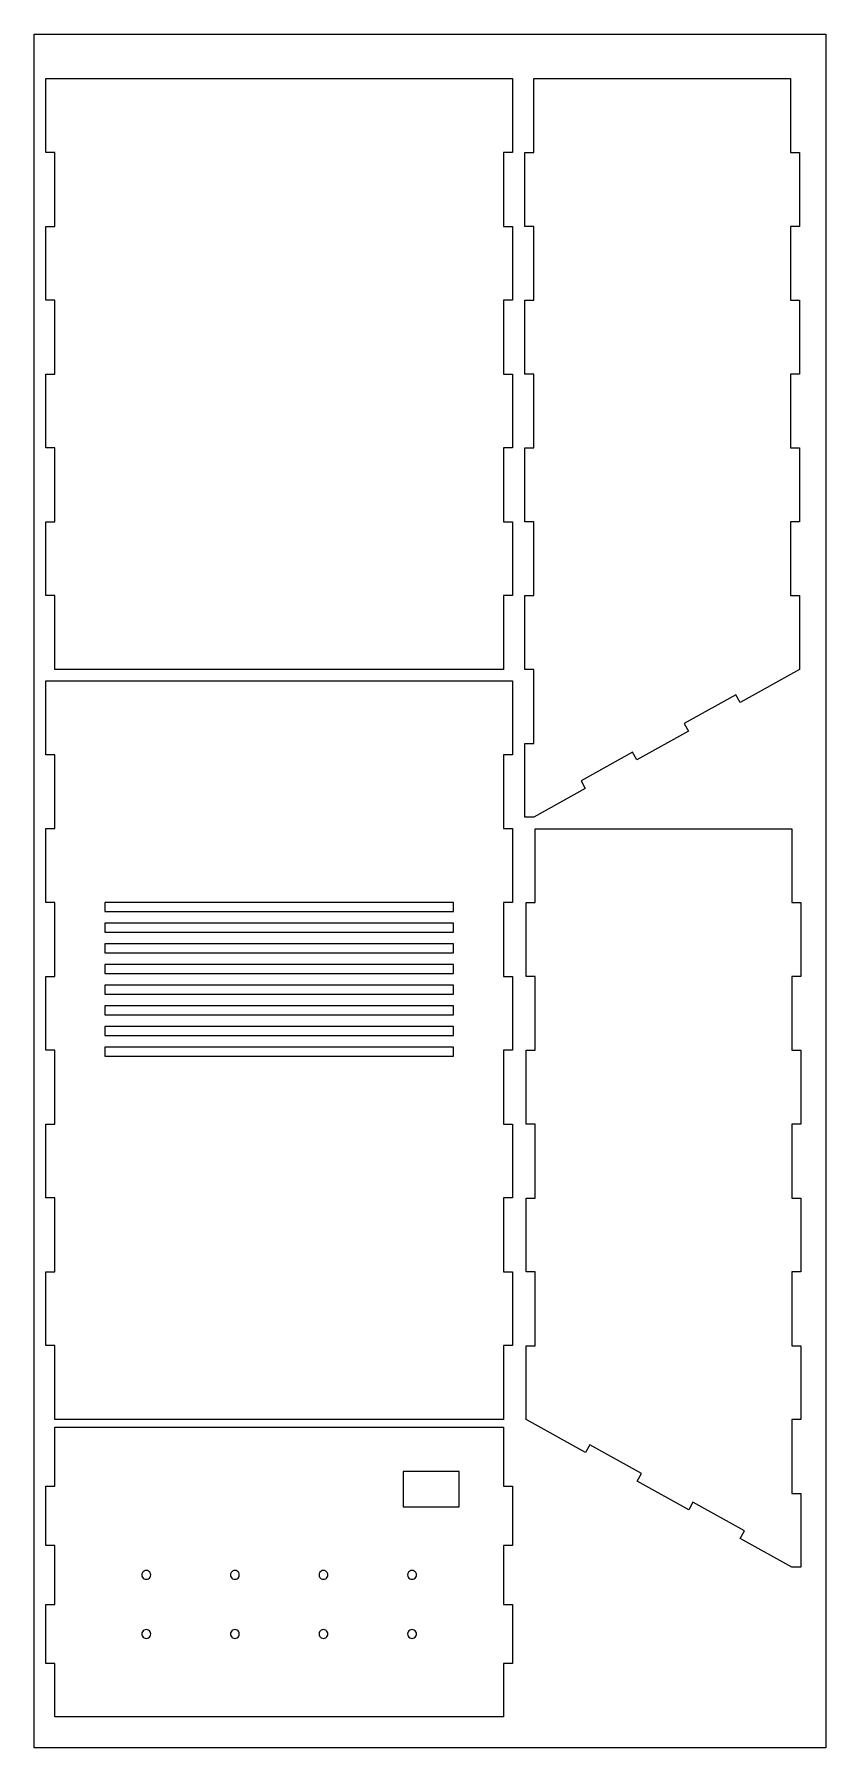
# Model space of a CAD drawing. Extents: x -216 to 52, y -142 to 438.
import ezdxf

# ---------------------------------------------------------------- set-up
doc = ezdxf.new("R2010")
doc.units = 0

msp = doc.modelspace()

# ---------------------------------------------------------------- linework, layer by layer
at = {"layer": 'Calque 1', "color": 4}
for p, q in [((-215.634533, -142.453556), (-215.634533, 437.546407)), ((-215.634533, 437.546407), (52.365467, 437.546407)), ((52.365467, 437.546407), (52.365467, -142.453556)), ((-211.705492, 397.519701), (-211.705492, 422.519699)), ((-211.705492, 422.519699), (-53.705495, 422.519699)), ((-53.705495, 422.519699), (-53.705495, 397.519701)), ((-46.530195, 397.519701), (-46.530195, 422.519699)), ((-46.530195, 422.519699), (40.469806, 422.519699)), ((40.469806, 422.519699), (40.469806, 397.519701)), ((-208.705492, 397.519701), (-211.705492, 397.519701)), ((-208.705492, 372.519703), (-208.705492, 397.519701)), ((-53.705495, 397.519701), (-56.705494, 397.519701)), ((-56.705494, 397.519701), (-56.705494, 372.519703)), ((-49.530195, 372.519703), (-49.530195, 397.519701)), ((-49.530195, 397.519701), (-46.530195, 397.519701)), ((40.469806, 397.519701), (43.469806, 397.519701)), ((43.469806, 397.519701), (43.469806, 372.519703)), ((-211.705492, 347.519705), (-211.705492, 372.519703)), ((-211.705492, 372.519703), (-208.705492, 372.519703)), ((-56.705494, 372.519703), (-53.705495, 372.519703)), ((-53.705495, 372.519703), (-53.705495, 347.519705)), ((-46.530195, 372.519703), (-49.530195, 372.519703)), ((-46.530195, 347.519705), (-46.530195, 372.519703)), ((43.469806, 372.519703), (40.469806, 372.519703)), ((40.469806, 372.519703), (40.469806, 347.519705)), ((-208.705492, 347.519705), (-211.705492, 347.519705)), ((-208.705492, 322.519706), (-208.705492, 347.519705)), ((-53.705495, 347.519705), (-56.705494, 347.519705)), ((-56.705494, 347.519705), (-56.705494, 322.519706)), ((-49.530195, 322.519706), (-49.530195, 347.519705)), ((-49.530195, 347.519705), (-46.530195, 347.519705)), ((40.469806, 347.519705), (43.469806, 347.519705)), ((43.469806, 347.519705), (43.469806, 322.519706)), ((-211.705492, 297.519708), (-211.705492, 322.519706)), ((-211.705492, 322.519706), (-208.705492, 322.519706)), ((-56.705494, 322.519706), (-53.705495, 322.519706)), ((-53.705495, 322.519706), (-53.705495, 297.519708)), ((-46.530195, 322.519706), (-49.530195, 322.519706)), ((-46.530195, 297.519708), (-46.530195, 322.519706)), ((43.469806, 322.519706), (40.469806, 322.519706)), ((40.469806, 322.519706), (40.469806, 297.519708)), ((-208.705492, 297.519708), (-211.705492, 297.519708)), ((-208.705492, 272.51971), (-208.705492, 297.519708)), ((-53.705495, 297.519708), (-56.705494, 297.519708)), ((-56.705494, 297.519708), (-56.705494, 272.51971)), ((-49.530195, 272.51971), (-49.530195, 297.519708)), ((-49.530195, 297.519708), (-46.530195, 297.519708)), ((40.469806, 297.519708), (43.469806, 297.519708)), ((43.469806, 297.519708), (43.469806, 272.51971)), ((-211.705492, 247.519713), (-211.705492, 272.51971)), ((-211.705492, 272.51971), (-208.705492, 272.51971)), ((-56.705494, 272.51971), (-53.705495, 272.51971)), ((-53.705495, 272.51971), (-53.705495, 247.519713)), ((-46.530195, 272.51971), (-49.530195, 272.51971)), ((-46.530195, 247.519713), (-46.530195, 272.51971)), ((43.469806, 272.51971), (40.469806, 272.51971)), ((40.469806, 272.51971), (40.469806, 247.519713)), ((-208.705492, 247.519713), (-211.705492, 247.519713)), ((-208.705492, 222.519715), (-208.705492, 247.519713)), ((-53.705495, 247.519713), (-56.705494, 247.519713)), ((-56.705494, 247.519713), (-56.705494, 222.519715)), ((-49.530195, 222.519715), (-49.530195, 247.519713)), ((-49.530195, 247.519713), (-46.530195, 247.519713)), ((40.469806, 247.519713), (43.469806, 247.519713)), ((43.469806, 247.519713), (43.469806, 222.519715)), ((-56.705494, 222.519715), (-208.705492, 222.519715)), ((-46.530195, 222.519715), (-49.530195, 222.519715)), ((-46.530195, 197.519717), (-46.530195, 222.519715)), ((43.469806, 222.519715), (23.402386, 211.371147)), ((-211.705492, 193.649249), (-211.705492, 218.649247)), ((-211.705492, 218.649247), (-53.705495, 218.649247)), ((-53.705495, 218.649247), (-53.705495, 193.649249)), ((21.945456, 213.993616), (4.462317, 204.280757)), ((23.402386, 211.371147), (21.945456, 213.993616)), ((4.462317, 204.280757), (5.919247, 201.658289)), ((-49.530195, 172.51972), (-49.530195, 197.519717)), ((-49.530195, 197.519717), (-46.530195, 197.519717)), ((5.919247, 201.658289), (-11.563903, 191.945428)), ((-208.705492, 193.649249), (-211.705492, 193.649249)), ((-208.705492, 168.649251), (-208.705492, 193.649249)), ((-53.705495, 193.649249), (-56.705494, 193.649249)), ((-56.705494, 193.649249), (-56.705494, 168.649251)), ((-13.020833, 194.567899), (-30.503975, 184.855049)), ((-11.563903, 191.945428), (-13.020833, 194.567899)), ((-29.047045, 182.232569), (-46.530195, 172.51972)), ((-30.503975, 184.855049), (-29.047045, 182.232569)), ((-211.705492, 143.649261), (-211.705492, 168.649251)), ((-211.705492, 168.649251), (-208.705492, 168.649251)), ((-56.705494, 168.649251), (-53.705495, 168.649251)), ((-53.705495, 168.649251), (-53.705495, 143.649261)), ((-46.530195, 172.51972), (-49.530195, 172.51972)), ((-46.075603, 143.613334), (-46.075603, 168.613329)), ((-46.075603, 168.613329), (40.924395, 168.613329)), ((40.924395, 168.613329), (40.924395, 143.613334)), ((-208.705492, 143.649261), (-211.705492, 143.649261)), ((-208.705492, 118.649255), (-208.705492, 143.649261)), ((-191.705492, 143.649261), (-191.705492, 140.649239)), ((-73.705494, 143.649261), (-191.705492, 143.649261)), ((-191.705492, 140.649239), (-73.705494, 140.649239)), ((-73.705494, 140.649239), (-73.705494, 143.649261)), ((-53.705495, 143.649261), (-56.705494, 143.649261)), ((-56.705494, 143.649261), (-56.705494, 118.649255)), ((-49.075602, 118.613328), (-49.075602, 143.613334)), ((-49.075602, 143.613334), (-46.075603, 143.613334)), ((40.924395, 143.613334), (43.924398, 143.613334)), ((43.924398, 143.613334), (43.924398, 118.613328)), ((-73.705494, 136.649247), (-191.705492, 136.649247)), ((-191.705492, 136.649247), (-191.705492, 133.649253)), ((-191.705492, 133.649253), (-73.705494, 133.649253)), ((-73.705494, 133.649253), (-73.705494, 136.649247)), ((-73.705494, 129.649261), (-191.705492, 129.649261)), ((-191.705492, 129.649261), (-191.705492, 126.649267)), ((-73.705494, 126.649267), (-73.705494, 129.649261)), ((-191.705492, 126.649267), (-73.705494, 126.649267)), ((-73.705494, 122.649247), (-191.705492, 122.649247)), ((-191.705492, 122.649247), (-191.705492, 119.649253)), ((-73.705494, 119.649253), (-73.705494, 122.649247)), ((-211.705492, 93.649248), (-211.705492, 118.649255)), ((-211.705492, 118.649255), (-208.705492, 118.649255)), ((-191.705492, 119.649253), (-73.705494, 119.649253)), ((-56.705494, 118.649255), (-53.705495, 118.649255)), ((-53.705495, 118.649255), (-53.705495, 93.649248)), ((-46.075603, 118.613328), (-49.075602, 118.613328)), ((-46.075603, 93.61335), (-46.075603, 118.613328)), ((43.924398, 118.613328), (40.924395, 118.613328)), ((40.924395, 118.613328), (40.924395, 93.61335)), ((-73.705494, 115.649261), (-191.705492, 115.649261)), ((-191.705492, 115.649261), (-191.705492, 112.649267)), ((-191.705492, 112.649267), (-73.705494, 112.649267)), ((-73.705494, 112.649267), (-73.705494, 115.649261)), ((-191.705492, 108.649246), (-191.705492, 105.649252)), ((-73.705494, 108.649246), (-191.705492, 108.649246)), ((-191.705492, 105.649252), (-73.705494, 105.649252)), ((-73.705494, 105.649252), (-73.705494, 108.649246)), ((-191.705492, 101.64926), (-191.705492, 98.649266)), ((-73.705494, 101.64926), (-191.705492, 101.64926)), ((-191.705492, 98.649266), (-73.705494, 98.649266)), ((-73.705494, 98.649266), (-73.705494, 101.64926)), ((-208.705492, 93.649248), (-211.705492, 93.649248)), ((-208.705492, 68.64927), (-208.705492, 93.649248)), ((-73.705494, 94.649246), (-191.705492, 94.649246)), ((-191.705492, 94.649246), (-191.705492, 91.649252)), ((-73.705494, 91.649252), (-73.705494, 94.649246)), ((-53.705495, 93.649248), (-56.705494, 93.649248)), ((-56.705494, 93.649248), (-56.705494, 68.64927)), ((-49.075602, 68.613343), (-49.075602, 93.61335)), ((-49.075602, 93.61335), (-46.075603, 93.61335)), ((40.924395, 93.61335), (43.924398, 93.61335)), ((43.924398, 93.61335), (43.924398, 68.613343)), ((-191.705492, 91.649252), (-73.705494, 91.649252)), ((-211.705492, 43.649264), (-211.705492, 68.64927)), ((-211.705492, 68.64927), (-208.705492, 68.64927)), ((-56.705494, 68.64927), (-53.705495, 68.64927)), ((-53.705495, 68.64927), (-53.705495, 43.649264)), ((-46.075603, 68.613343), (-49.075602, 68.613343)), ((-46.075603, 43.613337), (-46.075603, 68.613343)), ((43.924398, 68.613343), (40.924395, 68.613343)), ((40.924395, 68.613343), (40.924395, 43.613337)), ((-208.705492, 43.649264), (-211.705492, 43.649264)), ((-208.705492, 18.649257), (-208.705492, 43.649264)), ((-53.705495, 43.649264), (-56.705494, 43.649264)), ((-56.705494, 43.649264), (-56.705494, 18.649257)), ((-49.075602, 18.61333), (-49.075602, 43.613337)), ((-49.075602, 43.613337), (-46.075603, 43.613337)), ((40.924395, 43.613337), (43.924398, 43.613337)), ((43.924398, 43.613337), (43.924398, 18.61333)), ((-211.705492, -6.350732), (-211.705492, 18.649257)), ((-211.705492, 18.649257), (-208.705492, 18.649257)), ((-56.705494, 18.649257), (-53.705495, 18.649257)), ((-53.705495, 18.649257), (-53.705495, -6.350732)), ((-46.075603, 18.61333), (-49.075602, 18.61333)), ((-46.075603, -6.386659), (-46.075603, 18.61333)), ((43.924398, 18.61333), (40.924395, 18.61333)), ((40.924395, 18.61333), (40.924395, -6.386659)), ((-208.705492, -6.350732), (-211.705492, -6.350732)), ((-208.705492, -31.350739), (-208.705492, -6.350732)), ((-53.705495, -6.350732), (-56.705494, -6.350732)), ((-56.705494, -6.350732), (-56.705494, -31.350739)), ((-49.075602, -31.386666), (-49.075602, -6.386659)), ((-49.075602, -6.386659), (-46.075603, -6.386659)), ((40.924395, -6.386659), (43.924398, -6.386659)), ((43.924398, -6.386659), (43.924398, -31.386666)), ((-56.705494, -31.350739), (-208.705492, -31.350739)), ((-208.705492, -53.944265), (-208.705492, -33.944276)), ((-208.705492, -33.944276), (-56.705494, -33.944276)), ((-56.705494, -33.944276), (-56.705494, -53.944265)), ((-29.008183, -42.535234), (-49.075602, -31.386666)), ((43.924398, -31.386666), (40.924395, -31.386666)), ((40.924395, -31.386666), (40.924395, -56.386672)), ((-27.551253, -39.91274), (-29.008183, -42.535234)), ((-10.068114, -49.625616), (-27.551253, -39.91274)), ((-90.705494, -48.944275), (-90.705494, -60.944279)), ((-71.705493, -48.944275), (-90.705494, -48.944275)), ((-71.705493, -60.944279), (-71.705493, -48.944275)), ((-11.525044, -52.248081), (-10.068114, -49.625616)), ((-211.705492, -73.944281), (-211.705492, -53.944265)), ((-211.705492, -53.944265), (-208.705492, -53.944265)), ((-56.705494, -53.944265), (-53.705495, -53.944265)), ((-53.705495, -53.944265), (-53.705495, -73.944281)), ((5.958106, -61.960928), (-11.525044, -52.248081)), ((40.924395, -56.386672), (43.924398, -56.386672)), ((43.924398, -56.386672), (43.924398, -81.38665)), ((-90.705494, -60.944279), (-71.705493, -60.944279)), ((7.415036, -59.338463), (5.958106, -61.960928)), ((24.898178, -69.051338), (7.415036, -59.338463)), ((23.441248, -71.673803), (24.898178, -69.051338)), ((-208.705492, -73.944281), (-211.705492, -73.944281)), ((-208.705492, -93.944269), (-208.705492, -73.944281)), ((-53.705495, -73.944281), (-56.705494, -73.944281)), ((-56.705494, -73.944281), (-56.705494, -93.944269)), ((40.924395, -81.38665), (23.441248, -71.673803)), ((-179.154382, -83.556036), (-179.205492, -83.944261)), ((-179.205492, -83.944261), (-179.154382, -84.332514)), ((-179.00453, -83.194284), (-179.154382, -83.556036)), ((-179.154382, -84.332514), (-179.00453, -84.694267)), ((-178.766151, -82.883614), (-179.00453, -83.194284)), ((-179.00453, -84.694267), (-178.766151, -85.004937)), ((-178.455492, -82.64522), (-178.766151, -82.883614)), ((-178.766151, -85.004937), (-178.455492, -85.243302)), ((-178.09372, -82.495389), (-178.455492, -82.64522)), ((-178.455492, -85.243302), (-178.09372, -85.393162)), ((-177.705492, -82.444278), (-178.09372, -82.495389)), ((-178.09372, -85.393162), (-177.705492, -85.444272)), ((-177.317265, -82.495389), (-177.705492, -82.444278)), ((-177.705492, -85.444272), (-177.317265, -85.393162)), ((-176.955492, -82.64522), (-177.317265, -82.495389)), ((-177.317265, -85.393162), (-176.955492, -85.243302)), ((-176.644833, -82.883614), (-176.955492, -82.64522)), ((-176.955492, -85.243302), (-176.644833, -85.004937)), ((-176.406454, -83.194284), (-176.644833, -82.883614)), ((-176.644833, -85.004937), (-176.406454, -84.694267)), ((-176.256603, -83.556036), (-176.406454, -83.194284)), ((-176.406454, -84.694267), (-176.256603, -84.332514)), ((-176.205492, -83.944261), (-176.256603, -83.556036)), ((-176.256603, -84.332514), (-176.205492, -83.944261)), ((-149.15438, -83.556036), (-149.20549, -83.944261)), ((-149.20549, -83.944261), (-149.15438, -84.332514)), ((-149.004528, -83.194284), (-149.15438, -83.556036)), ((-149.15438, -84.332514), (-149.004528, -84.694267)), ((-148.766152, -82.883614), (-149.004528, -83.194284)), ((-149.004528, -84.694267), (-148.766152, -85.004937)), ((-148.45549, -82.64522), (-148.766152, -82.883614)), ((-148.766152, -85.004937), (-148.45549, -85.243302)), ((-148.093718, -82.495389), (-148.45549, -82.64522)), ((-148.45549, -85.243302), (-148.093718, -85.393162)), ((-147.70549, -82.444278), (-148.093718, -82.495389)), ((-148.093718, -85.393162), (-147.70549, -85.444272)), ((-147.317262, -82.495389), (-147.70549, -82.444278)), ((-147.70549, -85.444272), (-147.317262, -85.393162)), ((-146.95549, -82.64522), (-147.317262, -82.495389)), ((-147.317262, -85.393162), (-146.95549, -85.243302)), ((-146.644831, -82.883614), (-146.95549, -82.64522)), ((-146.95549, -85.243302), (-146.644831, -85.004937)), ((-146.406452, -83.194284), (-146.644831, -82.883614)), ((-146.644831, -85.004937), (-146.406452, -84.694267)), ((-146.256601, -83.556036), (-146.406452, -83.194284)), ((-146.406452, -84.694267), (-146.256601, -84.332514)), ((-146.205493, -83.944261), (-146.256601, -83.556036)), ((-146.256601, -84.332514), (-146.205493, -83.944261)), ((-119.154383, -83.556036), (-119.205485, -83.944261)), ((-119.205485, -83.944261), (-119.154383, -84.332514)), ((-119.004523, -83.194284), (-119.154383, -83.556036)), ((-119.154383, -84.332514), (-119.004523, -84.694267)), ((-118.766155, -82.883614), (-119.004523, -83.194284)), ((-119.004523, -84.694267), (-118.766155, -85.004937)), ((-118.455494, -82.64522), (-118.766155, -82.883614)), ((-118.766155, -85.004937), (-118.455494, -85.243302)), ((-118.093724, -82.495389), (-118.455494, -82.64522)), ((-118.455494, -85.243302), (-118.093724, -85.393162)), ((-117.705494, -82.444278), (-118.093724, -82.495389)), ((-118.093724, -85.393162), (-117.705494, -85.444272)), ((-117.317263, -82.495389), (-117.705494, -82.444278)), ((-117.705494, -85.444272), (-117.317263, -85.393162)), ((-116.955494, -82.64522), (-117.317263, -82.495389)), ((-117.317263, -85.393162), (-116.955494, -85.243302)), ((-116.644835, -82.883614), (-116.955494, -82.64522)), ((-116.955494, -85.243302), (-116.644835, -85.004937)), ((-116.406453, -83.194284), (-116.644835, -82.883614)), ((-116.644835, -85.004937), (-116.406453, -84.694267)), ((-116.256604, -83.556036), (-116.406453, -83.194284)), ((-116.406453, -84.694267), (-116.256604, -84.332514)), ((-116.205505, -83.944261), (-116.256604, -83.556036)), ((-116.256604, -84.332514), (-116.205505, -83.944261)), ((-89.154384, -83.556036), (-89.205483, -83.944261)), ((-89.205483, -83.944261), (-89.154384, -84.332514)), ((-89.004524, -83.194284), (-89.154384, -83.556036)), ((-89.154384, -84.332514), (-89.004524, -84.694267)), ((-88.766153, -82.883614), (-89.004524, -83.194284)), ((-89.004524, -84.694267), (-88.766153, -85.004937)), ((-88.455494, -82.64522), (-88.766153, -82.883614)), ((-88.766153, -85.004937), (-88.455494, -85.243302)), ((-88.093725, -82.495389), (-88.455494, -82.64522)), ((-88.455494, -85.243302), (-88.093725, -85.393162)), ((-87.705494, -82.444278), (-88.093725, -82.495389)), ((-88.093725, -85.393162), (-87.705494, -85.444272)), ((-87.317264, -82.495389), (-87.705494, -82.444278)), ((-87.705494, -85.444272), (-87.317264, -85.393162)), ((-86.955495, -82.64522), (-87.317264, -82.495389)), ((-87.317264, -85.393162), (-86.955495, -85.243302)), ((-86.644833, -82.883614), (-86.955495, -82.64522)), ((-86.955495, -85.243302), (-86.644833, -85.004937)), ((-86.406454, -83.194284), (-86.644833, -82.883614)), ((-86.644833, -85.004937), (-86.406454, -84.694267)), ((-86.256605, -83.556036), (-86.406454, -83.194284)), ((-86.406454, -84.694267), (-86.256605, -84.332514)), ((-86.205503, -83.944261), (-86.256605, -83.556036)), ((-86.256605, -84.332514), (-86.205503, -83.944261)), ((43.924398, -81.38665), (40.924395, -81.38665)), ((-211.705492, -113.944258), (-211.705492, -93.944269)), ((-211.705492, -93.944269), (-208.705492, -93.944269)), ((-56.705494, -93.944269), (-53.705495, -93.944269)), ((-53.705495, -93.944269), (-53.705495, -113.944258)), ((-179.154382, -103.556053), (-179.205489, -103.944278)), ((-179.205489, -103.944278), (-179.154382, -104.332502)), ((-179.00453, -103.194272), (-179.154382, -103.556053)), ((-179.154382, -104.332502), (-179.00453, -104.694283)), ((-178.766151, -102.883602), (-179.00453, -103.194272)), ((-178.455492, -102.645237), (-178.766151, -102.883602)), ((-178.09372, -102.495377), (-178.455492, -102.645237)), ((-177.705492, -102.444266), (-178.09372, -102.495377)), ((-177.317262, -102.495377), (-177.705492, -102.444266)), ((-176.955492, -102.645237), (-177.317262, -102.495377)), ((-176.644831, -102.883602), (-176.955492, -102.645237)), ((-176.406454, -103.194272), (-176.644831, -102.883602)), ((-176.256603, -103.556053), (-176.406454, -103.194272)), ((-176.406454, -104.694283), (-176.256603, -104.332502)), ((-176.205492, -103.944278), (-176.256603, -103.556053)), ((-176.256603, -104.332502), (-176.205492, -103.944278)), ((-149.15438, -103.556053), (-149.20549, -103.944278)), ((-149.20549, -103.944278), (-149.15438, -104.332502)), ((-149.004528, -103.194272), (-149.15438, -103.556053)), ((-149.15438, -104.332502), (-149.004528, -104.694283)), ((-148.766152, -102.883602), (-149.004528, -103.194272)), ((-148.45549, -102.645237), (-148.766152, -102.883602)), ((-148.093718, -102.495377), (-148.45549, -102.645237)), ((-147.70549, -102.444266), (-148.093718, -102.495377)), ((-147.317262, -102.495377), (-147.70549, -102.444266)), ((-146.95549, -102.645237), (-147.317262, -102.495377)), ((-146.644831, -102.883602), (-146.95549, -102.645237)), ((-146.406452, -103.194272), (-146.644831, -102.883602)), ((-146.256601, -103.556053), (-146.406452, -103.194272)), ((-146.406452, -104.694283), (-146.256601, -104.332502)), ((-146.205493, -103.944278), (-146.256601, -103.556053)), ((-146.256601, -104.332502), (-146.205493, -103.944278)), ((-119.154383, -103.556053), (-119.205485, -103.944278)), ((-119.205485, -103.944278), (-119.154383, -104.332502)), ((-119.004523, -103.194272), (-119.154383, -103.556053)), ((-119.154383, -104.332502), (-119.004523, -104.694283)), ((-118.766155, -102.883602), (-119.004523, -103.194272)), ((-118.455494, -102.645237), (-118.766155, -102.883602)), ((-118.093724, -102.495377), (-118.455494, -102.645237)), ((-117.705494, -102.444266), (-118.093724, -102.495377)), ((-117.317263, -102.495377), (-117.705494, -102.444266)), ((-116.955494, -102.645237), (-117.317263, -102.495377)), ((-116.644835, -102.883602), (-116.955494, -102.645237)), ((-116.406453, -103.194272), (-116.644835, -102.883602)), ((-116.256604, -103.556053), (-116.406453, -103.194272)), ((-116.406453, -104.694283), (-116.256604, -104.332502)), ((-116.205505, -103.944278), (-116.256604, -103.556053)), ((-116.256604, -104.332502), (-116.205505, -103.944278)), ((-89.154384, -103.556053), (-89.205483, -103.944278)), ((-89.205483, -103.944278), (-89.154384, -104.332502)), ((-89.004524, -103.194272), (-89.154384, -103.556053)), ((-89.154384, -104.332502), (-89.004524, -104.694283)), ((-88.766153, -102.883602), (-89.004524, -103.194272)), ((-88.455494, -102.645237), (-88.766153, -102.883602)), ((-88.093725, -102.495377), (-88.455494, -102.645237)), ((-87.705494, -102.444266), (-88.093725, -102.495377)), ((-87.317264, -102.495377), (-87.705494, -102.444266)), ((-86.955495, -102.645237), (-87.317264, -102.495377)), ((-86.644833, -102.883602), (-86.955495, -102.645237)), ((-86.406454, -103.194272), (-86.644833, -102.883602)), ((-86.256605, -103.556053), (-86.406454, -103.194272)), ((-86.406454, -104.694283), (-86.256605, -104.332502)), ((-86.205503, -103.944278), (-86.256605, -103.556053)), ((-86.256605, -104.332502), (-86.205503, -103.944278)), ((-179.00453, -104.694283), (-178.766151, -105.004925)), ((-178.766151, -105.004925), (-178.455492, -105.243318)), ((-178.455492, -105.243318), (-178.09372, -105.39315)), ((-178.09372, -105.39315), (-177.705492, -105.44426)), ((-177.705492, -105.44426), (-177.317262, -105.39315)), ((-177.317262, -105.39315), (-176.955492, -105.243318)), ((-176.955492, -105.243318), (-176.644831, -105.004925)), ((-176.644831, -105.004925), (-176.406454, -104.694283)), ((-149.004528, -104.694283), (-148.766152, -105.004925)), ((-148.766152, -105.004925), (-148.45549, -105.243318)), ((-148.45549, -105.243318), (-148.093718, -105.39315)), ((-148.093718, -105.39315), (-147.70549, -105.44426)), ((-147.70549, -105.44426), (-147.317262, -105.39315)), ((-147.317262, -105.39315), (-146.95549, -105.243318)), ((-146.95549, -105.243318), (-146.644831, -105.004925)), ((-146.644831, -105.004925), (-146.406452, -104.694283)), ((-119.004523, -104.694283), (-118.766155, -105.004925)), ((-118.766155, -105.004925), (-118.455494, -105.243318)), ((-118.455494, -105.243318), (-118.093724, -105.39315)), ((-118.093724, -105.39315), (-117.705494, -105.44426)), ((-117.705494, -105.44426), (-117.317263, -105.39315)), ((-117.317263, -105.39315), (-116.955494, -105.243318)), ((-116.955494, -105.243318), (-116.644835, -105.004925)), ((-116.644835, -105.004925), (-116.406453, -104.694283)), ((-89.004524, -104.694283), (-88.766153, -105.004925)), ((-88.766153, -105.004925), (-88.455494, -105.243318)), ((-88.455494, -105.243318), (-88.093725, -105.39315)), ((-88.093725, -105.39315), (-87.705494, -105.44426)), ((-87.705494, -105.44426), (-87.317264, -105.39315)), ((-87.317264, -105.39315), (-86.955495, -105.243318)), ((-86.955495, -105.243318), (-86.644833, -105.004925)), ((-86.644833, -105.004925), (-86.406454, -104.694283)), ((-208.705492, -113.944258), (-211.705492, -113.944258)), ((-208.705492, -131.944278), (-208.705492, -113.944258)), ((-53.705495, -113.944258), (-56.705494, -113.944258)), ((-56.705494, -113.944258), (-56.705494, -131.944278)), ((-56.705494, -131.944278), (-208.705492, -131.944278)), ((52.365467, -142.453556), (-215.634533, -142.453556))]:
    msp.add_line(p, q, dxfattribs=at)

doc.saveas('drawing.dxf')
